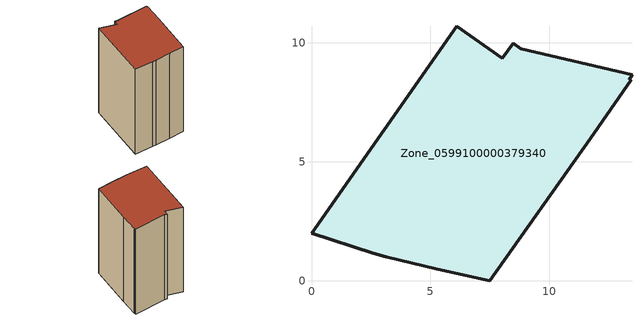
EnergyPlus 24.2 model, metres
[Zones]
Zone_0599100000379340
 floor ground (C_G): 3.13,1.01 2.59,1.15 0,1.99 6.11,10.69 8.02,9.35 8.49,9.99 8.8,9.76 13.48,8.67 13.37,8.44 13.45,8.44 11.73,5.97 7.49,0 5.3,0.47 z3.26
 wall outside (C_F): 2.59,1.15 3.13,1.01 5.3,0.47 7.49,0 11.73,5.97 13.45,8.44 13.37,8.44 13.48,8.67 8.8,9.76 8.49,9.99 8.02,9.35 6.11,10.69 0,1.99 2.59,1.15 z3.26:14.67
 roof outside (C_R): 8.8,9.76 8.49,9.99 8.02,9.35 6.11,10.69 0,1.99 2.59,1.15 3.13,1.01 5.3,0.47 7.49,0 11.73,5.97 13.45,8.44 13.37,8.44 13.48,8.67 z14.67
[BUILDING]
Pand.0599100000379340: North Axis=0; Terrain=City; Loads Convergence Tolerance Value=0.04; Temperature Convergence Tolerance Value=0.4; Solar Distribution=FullExterior; Maximum Number of Warmup Days=25; Minimum Number of Warmup Days=1
[Site:Location]
Rotterdam.The.Hague.AP_ZH_NLD Design_Conditions: Latitude=51.96; Longitude=4.45; Time Zone=1; Elevation=-4.5
[SITE:GROUNDTEMPERATURE:BUILDINGSURFACE]
18, 18, 18, 18, 18, 18, 18, 18, 18, 18, 18, 18
[MATERIAL] Thermal Absorptance=0.9; Solar Absorptance=0.7; Visible Absorptance=0.7
Name | Roughness | Thickness | Conductivity | Density | Specific Heat
G.TI.1992-2005 | MediumSmooth | 0.15 | 0.06 | 540 | 1210
F.TI.1992-2005 | Rough | 0.3 | 0.12 | 1920 | 840
R.TI.1992-2005 | MediumRough | 0.2 | 0.08 | 1500 | 1000
[CONSTRUCTION]
C_G: G.TI.1992-2005
C_F: F.TI.1992-2005
C_R: R.TI.1992-2005
[ZONE]
Zone_0599100000379340: Type=1; Multiplier=1; Ceiling Height=Autocalculate; Volume=Autocalculate; Floor Area=autocalculate; Part of Total Floor Area=Yes
[ZONEINFILTRATION:DESIGNFLOWRATE]
Infil_Zone_0599100000379340: Zone or ZoneList or Space or SpaceList=Zone_0599100000379340; Schedule=AlwaysOn; Design Flow Rate Calculation Method=Flow/Area; Flow Rate per Floor Area=0.0015; Constant Term Coefficient=1; Temperature Term Coefficient=0; Velocity Term Coefficient=0; Velocity Squared Term Coefficient=0
[HVACTEMPLATE:ZONE:IDEALLOADSAIRSYSTEM]
Zone_0599100000379340: Maximum Heating Supply Air Temperature=50; Minimum Cooling Supply Air Temperature=13; Maximum Heating Supply Air Humidity Ratio=0.0156; Minimum Cooling Supply Air Humidity Ratio=0.0077; Heating Limit=NoLimit; Cooling Limit=NoLimit; Dehumidification Control Type=ConstantSensibleHeatRatio; Cooling Sensible Heat Ratio=0.7; Dehumidification Setpoint=60; Humidification Control Type=None; Humidification Setpoint=30; Outdoor Air Method=None; Outdoor Air Flow Rate per Person=0.00944; Outdoor Air Flow Rate per Zone Floor Area=0; Outdoor Air Flow Rate per Zone=0; Demand Controlled Ventilation Type=None; Outdoor Air Economizer Type=NoEconomizer; Heat Recovery Type=None; Sensible Heat Recovery Effectiveness=0.7; Latent Heat Recovery Effectiveness=0.65
[ZONECONTROL:THERMOSTAT]
ThermostatControl_Zone_0599100000379340: Zone or ZoneList=Zone_0599100000379340; Control Type Schedule=DualSetpointControlType; Control 1=Thermostat_Zone_0599100000379340; Temperature Difference Between Cutout And Setpoint=0
[THERMOSTATSETPOINT:DUALSETPOINT]
Thermostat_Zone_0599100000379340: Heating Setpoint Temperature Schedule=HeatingSetpoint_Zone_0599100000379340; Cooling Setpoint Temperature Schedule=CoolingSetpoint_Zone_0599100000379340
[SCHEDULE:COMPACT]
HeatingSetpoint_Zone_0599100000379340: Through: 12/31, For: AllDays, Until: 24:00, 21
CoolingSetpoint_Zone_0599100000379340: Through: 12/31, For: AllDays, Until: 24:00, 24
DualSetpointControlType: Through: 12/31, For: AllDays, Until: 24:00, 4
AlwaysOn: Through: 12/31, For: AllDays, Until: 24:00, 1
